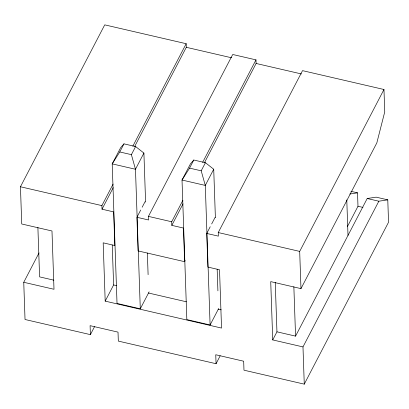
<?xml version="1.0" encoding="UTF-8"?>
<svg xmlns="http://www.w3.org/2000/svg" width="409" height="409" viewBox="0 0 409 409"><rect width="100%" height="100%" fill="white"/><g stroke="black" fill="none" stroke-linecap="round" stroke-linejoin="round"><path stroke-width="0.61" d="M39.034 252.91L23.748 282.282L53.998 289.281L51.984 230.983L21.733 223.984L20.45 186.76L104.73 24.857L186.177 43.712L186.299 47.301L134.73 146.366M149.132 291.837L140.292 308.815L117.025 303.427L112.209 163.871L119.76 151.959L123.973 143.861L135.609 146.555L143.907 153.068L145.599 202.097M210.221 226.744L206.734 233.442L207.895 267.077L219.526 269.771L221.54 328.069L105.19 301.131L103.18 242.834L114.811 245.528L113.651 211.898L102.02 209.203L101.892 205.615L113.094 184.106M132.838 146.177L186.177 43.712M102.02 209.203L113.216 187.69M140.292 308.815L135.476 169.26L131.396 154.653L135.609 146.555M143.907 153.068L135.476 169.26L112.209 163.871L120.635 147.685L123.973 143.861M137.214 216.724L140.701 210.027M142.153 207.235L145.062 201.652M185.205 260.574L184.623 261.688L138.084 250.916L136.923 217.281L148.559 219.976L148.436 216.387L232.716 54.484L255.983 59.872L256.111 63.461L204.541 162.526M105.19 301.131L113.62 284.945L112.24 245.022M23.748 282.282L25.031 319.501L90.399 334.634L94.525 326.709M218.646 308.56L210.103 324.976L186.831 319.587L182.02 180.032L189.571 168.119L193.784 160.021L205.42 162.716L213.718 169.229L215.385 217.624M184.623 261.688L183.462 228.058L171.826 225.364L171.703 221.775L182.9 200.262M202.644 162.337L255.983 59.872M171.826 225.364L183.028 203.851M210.103 324.976L205.287 185.42L201.202 170.814L205.42 162.716M213.718 169.229L205.287 185.42L182.02 180.032L190.446 163.845L193.784 160.021M211.673 223.953L215.16 217.256M206.734 233.442L218.365 236.136L218.242 232.547L302.527 70.645L383.969 89.499L384.741 111.887L376.827 142.91L300.973 288.626L270.722 281.622L272.731 339.92L302.982 346.919L304.27 384.143L243.979 370.186L243.672 361.219L215.748 354.751L216.059 363.724L118.324 341.096L118.017 332.128L90.092 325.661L90.399 334.634M216.059 363.724L220.18 355.799M300.973 288.626L299.69 251.402L383.969 89.499M272.731 339.92L276.949 331.822L275.237 282.317M347.394 226.622L357.987 206.269L357.527 192.849L350.891 191.315M276.949 331.822L295.564 336.132L367.2 198.513L376.142 197.158L387.778 199.853L388.55 222.24L304.27 384.143M302.982 346.919L378.836 201.208L387.778 199.853M349.777 194.024L357.527 192.849M186.299 47.301L231.596 57.787M256.111 63.461L301.407 73.947M367.2 198.513L378.836 201.208M357.987 206.269L362.952 207.414M119.76 151.959L131.396 154.653M189.571 168.119L201.202 170.814M20.45 186.76L101.892 205.615M148.436 216.387L171.703 221.775M218.242 232.547L299.69 251.402M113.62 284.945L116.729 285.661M148.462 293.008L186.417 301.796M218.145 309.143L221.259 309.858M53.865 280.18L39.596 276.878L37.889 227.45M346.781 199.909L348.003 235.395M293.856 286.709L295.564 336.132M217.164 269.199L217.91 290.845M147.358 253.038L148.104 274.684"/></g></svg>
